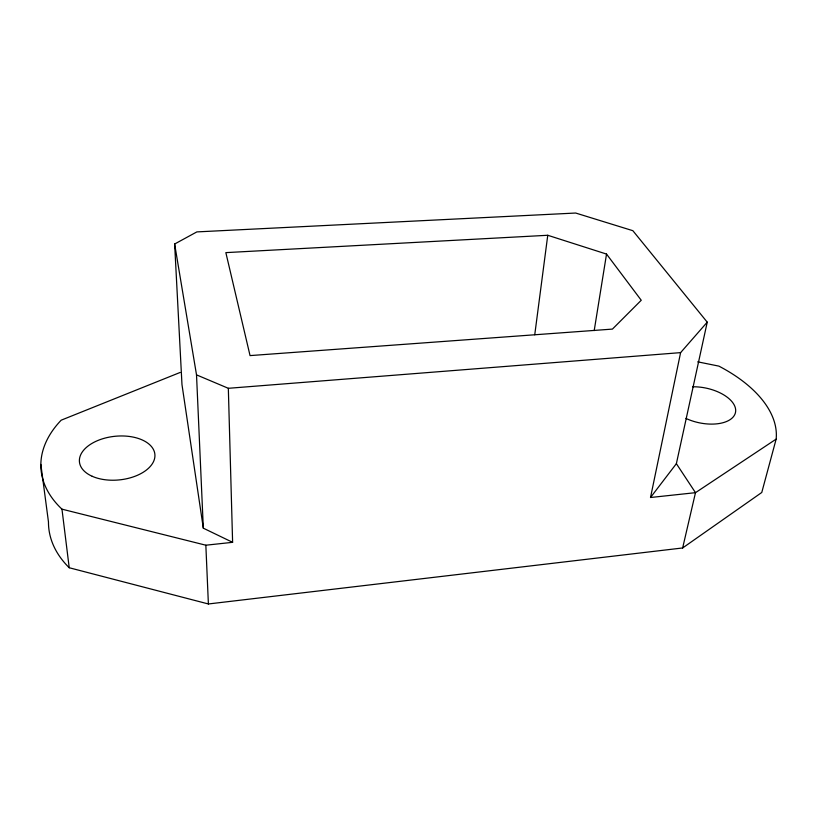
<?xml version="1.0" encoding="UTF-8"?>
<svg xmlns="http://www.w3.org/2000/svg" width="817" height="817" viewBox="0 0 817 817"><rect width="100%" height="100%" fill="white"/><g stroke="black" fill="none" stroke-linecap="round" stroke-linejoin="round"><path stroke-width="1.23" d="M534.747 334.776L547.758 235.276L606.531 254.077L641.243 300.258L612.433 329.098L250.043 355.599L225.849 252.627L547.758 235.276M594.204 330.599L606.531 254.077M697.708 361.839L718.868 366.118A135.54 73.601 10.8 0 1 776.15 439.117L695.492 492.671L650.516 497.502L680.602 352.627L707.236 322.164L632.848 230.69L575.679 213.033L196.856 231.905L174.634 244.017L181.977 384.582L203.321 528.18L232.61 542.325L228.331 388.3L196.519 374.87L174.634 244.017M650.516 497.502L676.374 463.668L707.236 322.164M40.85 464.444L48.469 521.971A143.761 89.543 -4.3 0 0 69.22 567.744L208.386 603.967L682.644 547.962L695.492 492.671L676.374 463.668M776.15 439.117L761.771 492.477L682.644 547.962M180.179 372.44L61.183 420.183A148.367 87.143 -3.5 0 0 61.969 509.165L69.22 567.744M61.969 509.165L205.843 545.205L232.61 542.325M228.331 388.3L680.602 352.627M196.519 374.87L203.321 528.18M205.843 545.205L208.386 603.967M692.663 386.788A33.63 17.678 12.1 0 1 735.484 412.483A33.63 17.678 12.1 0 1 685.943 418.416M92.188 476.28A37.909 21.916 -5.8 0 0 154.188 459.961A37.909 21.916 -5.8 0 0 105.066 438.075A37.909 21.916 -5.8 0 0 92.188 476.28"/></g></svg>
